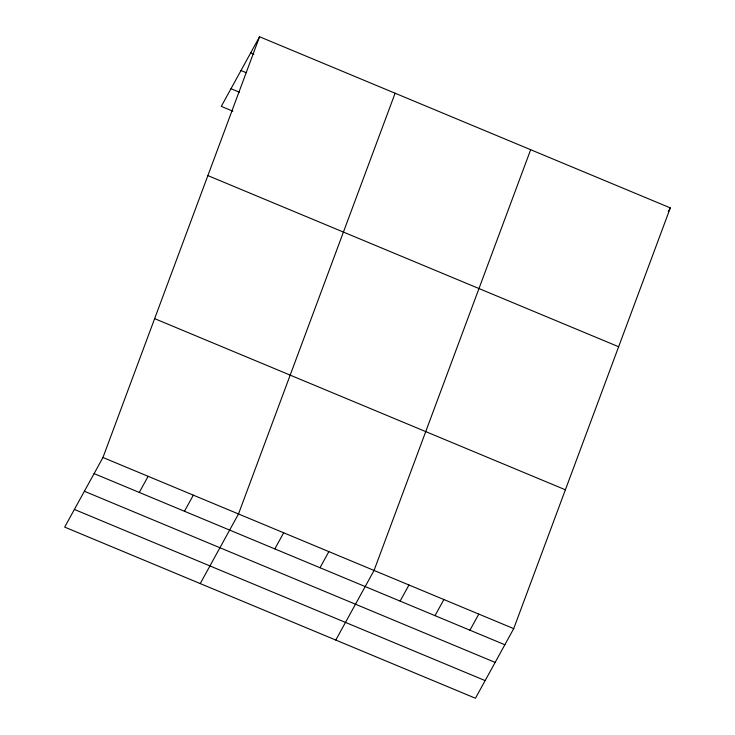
<?xml version="1.0" encoding="UTF-8"?>
<svg xmlns="http://www.w3.org/2000/svg" width="735" height="735" viewBox="0 0 735 735"><rect width="100%" height="100%" fill="white"/><g stroke="black" fill="none" stroke-linecap="round" stroke-linejoin="round"><path stroke-width="1.1" d="M102.955 457.492L259.556 36.75L670.32 207.895L513.71 628.636L475.444 698.25L64.68 527.105L102.955 457.492L513.71 628.636M395.108 93.226L238.498 513.967L200.232 583.581M530.661 149.71L374.051 570.452L335.785 640.056M259.556 36.75L221.29 106.364L232.848 111.178M139.273 492.432L148.139 476.317M184.457 511.257L193.323 495.142M274.826 548.907L283.682 532.792M320.01 567.742L328.867 551.627M400.106 601.111L408.963 584.996M435.019 615.654L443.885 599.539M668.234 211.689L670.32 207.895M469.941 630.207L478.797 614.092M250.699 52.865L253.851 54.179M240.997 70.514L246.253 72.71M230.992 88.705L239.399 92.206M207.876 175.591L618.64 346.745M154.635 318.65L565.39 489.795M94.089 473.606L504.853 644.751M84.387 491.256L495.142 662.41M74.391 509.447L485.146 680.601"/></g></svg>
